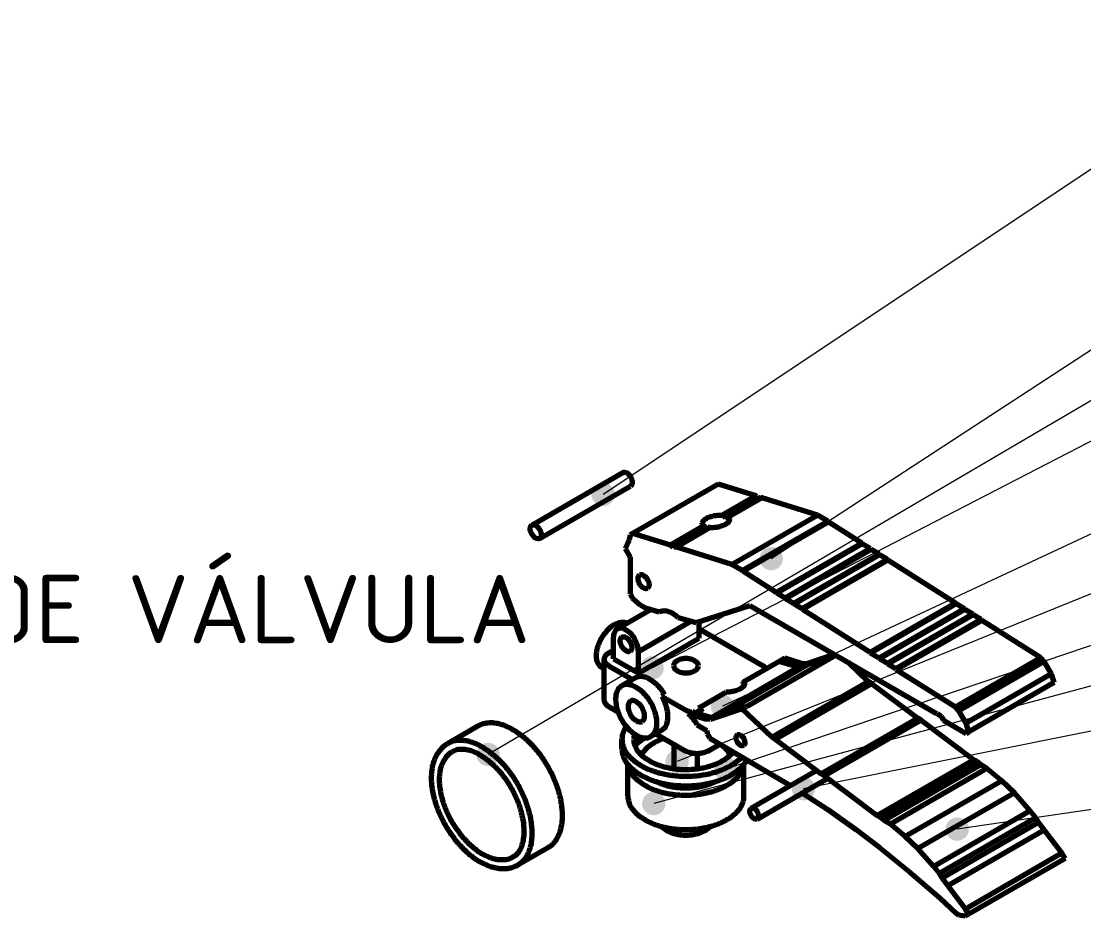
# Model space of a CAD drawing. Header units: millimetres. Extents: x 0 to 594, y 0 to 420.
# Drawn here: x 192.2 to 246.7, y 261.2 to 307 of the extents above; entities that cross this region are included whole.
import ezdxf
from ezdxf.enums import TextEntityAlignment as Align

# ---------------------------------------------------------------- set-up
doc = ezdxf.new("R2010")
doc.units = ezdxf.units.MM
for name, color, linetype, lineweight in [('01-VISIBLE', 7, 'CONTINUOUS', 70), ('06-TEXTO', 7, 'CONTINUOUS', 25), ('08-FINA', 5, 'CONTINUOUS', 18)]:
    doc.layers.add(name, color=color, linetype=linetype, lineweight=lineweight)
doc.styles.add('ISO3098', font='isocpeur.ttf')

msp = doc.modelspace()

# ---------------------------------------------------------------- hatches: boundary and pattern name
at = {"layer": '08-FINA'}
h = msp.add_hatch(color=7, dxfattribs=at)
h.dxf.hatch_style = 1
edge = h.paths.add_edge_path()
edge.add_arc((222.074, 282.766), 0.6, 0, 360)
h = msp.add_hatch(color=7, dxfattribs=at)
h.dxf.hatch_style = 1
edge = h.paths.add_edge_path()
edge.add_arc((230.702, 279.467), 0.6, 0, 360)
h = msp.add_hatch(color=7, dxfattribs=at)
h.dxf.hatch_style = 1
edge = h.paths.add_edge_path()
edge.add_arc((224.586, 273.866), 0.6, 0, 360)
h = msp.add_hatch(color=7, dxfattribs=at)
h.dxf.hatch_style = 1
edge = h.paths.add_edge_path()
edge.add_arc((228.197, 271.895), 0.6, 0, 360)
h = msp.add_hatch(color=7, dxfattribs=at)
h.dxf.hatch_style = 1
edge = h.paths.add_edge_path()
edge.add_arc((216.174, 269.427), 0.6, 0, 360)
h = msp.add_hatch(color=7, dxfattribs=at)
h.dxf.hatch_style = 1
edge = h.paths.add_edge_path()
edge.add_arc((225.874, 269.066), 0.6, 0, 360)
h = msp.add_hatch(color=7, dxfattribs=at)
h.dxf.hatch_style = 1
edge = h.paths.add_edge_path()
edge.add_arc((228.374, 268.666), 0.6, 0, 360)
h = msp.add_hatch(color=7, dxfattribs=at)
h.dxf.hatch_style = 1
edge = h.paths.add_edge_path()
edge.add_arc((232.36, 267.67), 0.6, 0, 360)
h = msp.add_hatch(color=7, dxfattribs=at)
h.dxf.hatch_style = 1
edge = h.paths.add_edge_path()
edge.add_arc((224.674, 266.906), 0.6, 0, 360)
h = msp.add_hatch(color=7, dxfattribs=at)
h.dxf.hatch_style = 1
edge = h.paths.add_edge_path()
edge.add_arc((240.241, 265.594), 0.6, 0, 360)

# ---------------------------------------------------------------- linework, layer by layer
at = {"layer": '01-VISIBLE'}
for p, q in [((218.42, 281.189), (223.087, 283.884)), ((218.82, 280.497), (223.487, 283.191)), ((227.97, 283.284), (223.586, 280.753)), ((229.909, 282.69), (227.97, 283.284)), ((229.909, 282.69), (228.191, 281.698)), ((229.981, 282.649), (228.279, 281.666)), ((230.15, 282.607), (228.443, 281.622)), ((230.222, 282.593), (228.495, 281.596)), ((229.981, 282.649), (229.909, 282.69)), ((230.054, 282.551), (229.981, 282.649)), ((230.222, 282.593), (230.15, 282.607)), ((233.072, 281.694), (230.222, 282.593)), ((228.687, 279.163), (233.072, 281.694)), ((229.214, 278.859), (233.598, 281.39)), ((229.238, 278.818), (233.622, 281.349)), ((233.598, 281.39), (233.072, 281.694)), ((233.622, 281.349), (233.598, 281.39)), ((235.346, 280.27), (233.622, 281.349)), ((227.244, 281.151), (225.525, 280.159)), ((227.3, 281.1), (225.597, 280.117)), ((227.472, 281.061), (225.766, 280.076)), ((227.564, 281.059), (225.838, 280.062)), ((223.407, 280.428), (223.214, 279.986)), ((223.455, 280.677), (223.407, 280.428)), ((223.586, 280.753), (223.455, 280.677)), ((225.525, 280.159), (223.586, 280.753)), ((235.346, 280.27), (230.962, 277.739)), ((235.37, 280.23), (230.986, 277.699)), ((235.37, 280.23), (235.346, 280.27)), ((235.801, 279.981), (235.37, 280.23)), ((223.214, 279.986), (223.455, 279.543)), ((225.597, 280.117), (225.525, 280.159)), ((225.67, 280.02), (225.597, 280.117)), ((225.766, 280.076), (225.67, 280.02)), ((225.838, 280.062), (225.766, 280.076)), ((228.687, 279.163), (225.838, 280.062)), ((235.801, 279.981), (231.417, 277.45)), ((235.825, 279.939), (231.441, 277.408)), ((236.232, 279.704), (231.848, 277.173)), ((235.825, 279.939), (235.801, 279.981)), ((236.232, 279.704), (235.825, 279.939)), ((236.256, 279.663), (236.232, 279.704)), ((223.455, 279.543), (223.455, 277.664)), ((229.214, 278.859), (228.687, 279.163)), ((236.256, 279.663), (231.872, 277.131)), ((236.664, 279.427), (232.28, 276.896)), ((236.688, 279.386), (232.304, 276.855)), ((236.664, 279.427), (236.256, 279.663)), ((236.688, 279.386), (236.664, 279.427)), ((240.16, 277.187), (236.688, 279.386)), ((229.238, 278.818), (229.214, 278.859)), ((230.962, 277.739), (229.238, 278.818)), ((223.455, 277.664), (223.586, 277.434)), ((230.986, 277.699), (230.962, 277.739)), ((231.417, 277.45), (230.986, 277.699)), ((223.586, 277.434), (223.994, 277.09)), ((223.994, 277.09), (224.257, 276.938)), ((226.843, 276.191), (229.597, 277.062)), ((229.597, 277.062), (239.175, 271.532)), ((231.441, 277.408), (231.417, 277.45)), ((231.848, 277.173), (231.441, 277.408)), ((231.872, 277.131), (231.848, 277.173)), ((232.28, 276.896), (231.872, 277.131)), ((240.16, 277.187), (235.775, 274.656)), ((240.184, 277.145), (235.8, 274.614)), ((240.184, 277.145), (240.16, 277.187)), ((240.615, 276.896), (240.184, 277.145)), ((222.798, 275.86), (224.53, 276.859)), ((224.257, 276.938), (224.957, 276.736)), ((225.928, 276.455), (226.843, 276.191)), ((232.304, 276.855), (232.28, 276.896)), ((235.775, 274.656), (232.304, 276.855)), ((240.615, 276.896), (236.231, 274.365)), ((240.639, 276.855), (236.255, 274.324)), ((241.045, 276.62), (236.661, 274.089)), ((241.069, 276.579), (236.685, 274.048)), ((240.639, 276.855), (240.615, 276.896)), ((241.045, 276.62), (240.639, 276.855)), ((241.069, 276.579), (241.045, 276.62)), ((241.476, 276.344), (241.069, 276.579)), ((223.885, 274.713), (226.578, 276.268)), ((226.996, 275.384), (226.996, 276.239)), ((226.996, 275.874), (230.281, 273.977)), ((241.476, 276.344), (237.092, 273.812)), ((241.5, 276.302), (237.116, 273.771)), ((241.5, 276.302), (241.476, 276.344)), ((244.542, 274.381), (241.5, 276.302)), ((222.612, 274.323), (222.612, 275.448)), ((223.885, 273.588), (226.996, 275.384)), ((222.362, 274.63), (222.612, 274.775)), ((222.127, 272.214), (222.127, 274.304)), ((222.612, 274.323), (223.885, 273.588)), ((223.885, 273.588), (223.885, 274.713)), ((233.96, 274.482), (229.434, 271.87)), ((231.09, 274.189), (231.181, 274.244)), ((231.394, 274.366), (231.181, 274.244)), ((231.181, 274.244), (232.044, 273.966)), ((232.256, 274.088), (231.394, 274.366)), ((233.938, 274.556), (232.519, 274.075)), ((232.594, 274.05), (233.936, 274.505)), ((233.96, 274.482), (232.594, 274.05)), ((233.936, 274.505), (233.981, 274.531)), ((233.936, 274.505), (233.96, 274.482)), ((235.8, 274.614), (235.775, 274.656)), ((236.231, 274.365), (235.8, 274.614)), ((236.255, 274.324), (236.231, 274.365)), ((236.661, 274.089), (236.255, 274.324)), ((244.542, 274.381), (240.158, 271.85)), ((244.709, 274.201), (244.542, 274.381)), ((222.127, 273.816), (222.004, 273.888)), ((222.362, 273.977), (223.591, 273.267)), ((232.519, 274.075), (227.57, 271.218)), ((227.664, 271.346), (232.089, 273.901)), ((227.675, 271.345), (232.097, 273.899)), ((227.683, 271.345), (232.105, 273.898)), ((227.689, 271.345), (232.113, 273.899)), ((227.694, 271.345), (232.12, 273.9)), ((232.29, 273.954), (227.764, 271.341)), ((228.069, 271.437), (232.594, 274.05)), ((229.282, 273.146), (231.09, 274.189)), ((232.089, 273.901), (231.09, 274.189)), ((232.256, 274.088), (232.044, 273.966)), ((232.044, 273.966), (232.29, 273.954)), ((232.097, 273.899), (232.089, 273.901)), ((232.105, 273.898), (232.097, 273.899)), ((232.113, 273.899), (232.105, 273.898)), ((232.12, 273.9), (232.113, 273.899)), ((232.29, 273.954), (232.12, 273.9)), ((232.519, 274.075), (232.256, 274.088)), ((235.68, 273.163), (234.659, 274.14)), ((236.685, 274.048), (236.661, 274.089)), ((237.092, 273.812), (236.685, 274.048)), ((237.116, 273.771), (237.092, 273.812)), ((240.158, 271.85), (237.116, 273.771)), ((244.709, 274.201), (240.325, 271.67)), ((245.081, 273.558), (244.709, 274.201)), ((223.733, 273.349), (223.026, 272.941)), ((223.733, 273.349), (223.591, 273.267)), ((230.73, 270.306), (235.68, 273.163)), ((235.848, 273.066), (235.68, 273.163)), ((245.081, 273.558), (240.697, 271.027)), ((245.224, 273.115), (245.081, 273.558)), ((226.988, 271.822), (228.372, 272.621)), ((230.899, 270.208), (235.848, 273.066)), ((238.219, 271.283), (235.848, 273.066)), ((245.224, 273.115), (240.84, 270.584)), ((225.233, 272.482), (225.092, 272.401)), ((225.092, 272.401), (226.321, 271.691)), ((222.362, 271.887), (222.838, 271.612)), ((226.662, 271.629), (226.449, 271.507)), ((227.306, 271.231), (226.449, 271.507)), ((226.662, 271.629), (227.519, 271.353)), ((227.202, 271.76), (226.863, 271.564)), ((226.988, 271.822), (226.949, 271.798)), ((226.949, 271.798), (227.029, 271.66)), ((227.202, 271.76), (226.988, 271.822)), ((229.199, 271.77), (227.57, 271.218)), ((228.069, 271.437), (229.411, 271.892)), ((229.199, 271.77), (229.411, 271.892)), ((230.73, 270.306), (229.199, 271.77)), ((229.411, 271.892), (229.434, 271.87)), ((239.175, 271.532), (239.223, 271.532)), ((239.223, 271.532), (239.416, 271.365)), ((240.325, 271.67), (240.158, 271.85)), ((240.697, 271.027), (240.325, 271.67)), ((227.519, 271.353), (227.306, 271.231)), ((227.57, 271.218), (227.306, 271.231)), ((227.519, 271.353), (227.764, 271.341)), ((238.219, 271.283), (233.269, 268.425)), ((238.387, 271.186), (233.437, 268.328)), ((238.387, 271.186), (238.219, 271.283)), ((241.092, 269.154), (238.387, 271.186)), ((239.416, 271.365), (239.534, 271.186)), ((239.534, 271.186), (240.708, 270.508)), ((240.84, 270.584), (240.697, 271.027)), ((215.646, 270.875), (214.09, 269.977)), ((225.092, 270.67), (224.526, 270.343)), ((224.781, 270.49), (226.321, 269.601)), ((226.903, 270.938), (227.403, 270.649)), ((227.403, 270.649), (227.414, 270.491)), ((227.414, 270.491), (227.545, 270.263)), ((240.708, 270.508), (240.84, 270.584)), ((223.041, 269.712), (223.041, 270.202)), ((225.721, 268.694), (225.721, 269.947)), ((227.453, 269.601), (228.07, 269.957)), ((227.545, 270.263), (231.697, 267.839)), ((230.899, 270.208), (230.73, 270.306)), ((233.269, 268.425), (230.899, 270.208)), ((226.921, 268.694), (226.921, 269.466)), ((223.341, 267.295), (223.341, 268.921)), ((229.301, 267.295), (229.301, 268.921)), ((241.092, 269.154), (236.142, 266.296)), ((241.261, 269.056), (236.311, 266.199)), ((241.451, 268.891), (236.502, 266.033)), ((241.261, 269.056), (241.092, 269.154)), ((241.451, 268.891), (241.261, 269.056)), ((241.763, 268.711), (241.451, 268.891)), ((229.666, 266.667), (233.027, 268.607)), ((233.437, 268.328), (233.269, 268.425)), ((236.142, 266.296), (233.437, 268.328)), ((241.763, 268.711), (236.813, 265.853)), ((242.529, 268.074), (241.763, 268.711)), ((225.721, 267.754), (225.721, 267.851)), ((226.921, 267.754), (226.921, 267.851)), ((229.986, 266.112), (233.605, 268.202)), ((242.529, 268.074), (237.579, 265.216)), ((243.175, 267.453), (242.529, 268.074)), ((232.312, 267.455), (232.335, 267.414)), ((232.335, 267.414), (233.604, 266.599)), ((243.175, 267.453), (238.226, 264.595)), ((243.99, 266.54), (243.175, 267.453)), ((233.604, 266.599), (235.041, 265.576)), ((236.311, 266.199), (236.142, 266.296)), ((236.502, 266.033), (236.311, 266.199)), ((243.99, 266.54), (239.04, 263.682)), ((244.277, 266.18), (239.327, 263.322)), ((244.277, 266.18), (243.99, 266.54)), ((244.421, 265.932), (244.277, 266.18)), ((235.041, 265.576), (236.263, 264.649)), ((236.813, 265.853), (236.502, 266.033)), ((237.579, 265.216), (236.813, 265.853)), ((244.421, 265.932), (239.472, 263.074)), ((244.708, 265.544), (239.759, 262.686)), ((244.708, 265.544), (244.421, 265.932)), ((245.619, 264.355), (244.708, 265.544)), ((238.226, 264.595), (237.579, 265.216)), ((219.246, 264.64), (217.69, 263.742)), ((236.263, 264.649), (237.82, 263.391)), ((239.04, 263.682), (238.226, 264.595)), ((245.619, 264.355), (240.669, 261.497)), ((245.775, 264.086), (240.825, 261.228)), ((245.775, 264.086), (245.619, 264.355)), ((237.82, 263.391), (239.351, 262.064)), ((239.327, 263.322), (239.04, 263.682)), ((239.472, 263.074), (239.327, 263.322)), ((239.759, 262.686), (239.472, 263.074)), ((240.669, 261.497), (239.759, 262.686)), ((239.351, 262.064), (240.19, 261.276)), ((240.19, 261.276), (240.334, 261.193)), ((240.334, 261.193), (240.645, 261.152)), ((240.645, 261.152), (240.825, 261.228)), ((240.825, 261.228), (240.669, 261.497))]:
    msp.add_line(p, q, dxfattribs=at)
for points in [[(223.087, 283.884), (223.12, 283.897), (223.154, 283.902), (223.189, 283.9), (223.223, 283.892), (223.256, 283.88), (223.287, 283.864)], [(223.287, 283.864), (223.359, 283.812), (223.421, 283.748), (223.473, 283.677), (223.515, 283.599), (223.547, 283.516), (223.566, 283.43), (223.569, 283.341), (223.546, 283.256), (223.487, 283.191)], [(227.162, 281.286), (227.185, 281.366), (227.236, 281.433), (227.3, 281.488), (227.372, 281.534), (227.447, 281.572), (227.525, 281.605), (227.605, 281.633), (227.687, 281.656), (227.769, 281.674), (227.853, 281.688), (227.937, 281.697), (228.022, 281.703), (228.106, 281.703), (228.191, 281.698)], [(228.279, 281.666), (228.265, 281.672), (228.25, 281.678), (228.235, 281.683), (228.221, 281.688), (228.206, 281.693), (228.191, 281.698)], [(228.279, 281.666), (228.293, 281.651), (228.306, 281.635), (228.319, 281.62), (228.332, 281.604), (228.344, 281.588), (228.357, 281.572)], [(228.357, 281.572), (228.371, 281.58), (228.385, 281.588), (228.4, 281.597), (228.414, 281.605), (228.429, 281.613), (228.443, 281.622)], [(228.562, 281.472), (228.551, 281.418), (228.525, 281.368), (228.49, 281.325), (228.449, 281.287), (228.404, 281.254), (228.357, 281.224)], [(228.443, 281.622), (228.452, 281.618), (228.461, 281.614), (228.47, 281.61), (228.479, 281.606), (228.487, 281.601), (228.495, 281.596)], [(228.495, 281.596), (228.513, 281.58), (228.529, 281.562), (228.543, 281.542), (228.553, 281.52), (228.559, 281.496), (228.562, 281.472)], [(218.82, 280.497), (218.74, 280.478), (218.658, 280.497), (218.585, 280.539), (218.522, 280.594), (218.467, 280.657), (218.42, 280.727), (218.383, 280.803), (218.355, 280.882), (218.34, 280.965), (218.34, 281.048), (218.364, 281.129), (218.42, 281.189)], [(218.42, 281.189), (218.453, 281.203), (218.487, 281.208), (218.522, 281.206), (218.556, 281.198), (218.589, 281.186), (218.62, 281.17)], [(218.62, 281.17), (218.692, 281.117), (218.754, 281.054), (218.806, 280.982), (218.848, 280.904), (218.88, 280.822), (218.899, 280.735), (218.902, 280.647), (218.879, 280.561), (218.82, 280.497)], [(227.244, 281.151), (227.222, 281.168), (227.203, 281.187), (227.186, 281.208), (227.173, 281.232), (227.164, 281.258), (227.162, 281.286)], [(227.244, 281.151), (227.253, 281.142), (227.261, 281.133), (227.271, 281.125), (227.28, 281.116), (227.29, 281.108), (227.3, 281.1)], [(227.367, 281), (227.355, 281.016), (227.343, 281.033), (227.332, 281.049), (227.321, 281.066), (227.31, 281.083), (227.3, 281.1)], [(227.564, 281.059), (227.549, 281.059), (227.534, 281.059), (227.518, 281.059), (227.503, 281.059), (227.488, 281.06), (227.472, 281.061)], [(228.357, 281.224), (228.284, 281.187), (228.208, 281.155), (228.131, 281.128), (228.052, 281.105), (227.972, 281.087), (227.891, 281.073), (227.81, 281.062), (227.728, 281.056), (227.646, 281.055), (227.564, 281.059)], [(224.352, 277.937), (224.271, 277.919), (224.19, 277.938), (224.117, 277.98), (224.053, 278.034), (223.998, 278.098), (223.952, 278.168), (223.915, 278.243), (223.887, 278.323), (223.871, 278.405), (223.872, 278.489), (223.896, 278.569), (223.952, 278.63)], [(223.952, 278.63), (223.984, 278.643), (224.019, 278.649), (224.054, 278.647), (224.088, 278.639), (224.121, 278.626), (224.152, 278.61)], [(224.152, 278.61), (224.224, 278.558), (224.285, 278.495), (224.338, 278.423), (224.38, 278.345), (224.412, 278.262), (224.431, 278.176), (224.433, 278.087), (224.411, 278.002), (224.352, 277.937)], [(225.928, 276.455), (225.865, 276.508), (225.8, 276.557), (225.732, 276.603), (225.662, 276.646), (225.589, 276.684), (225.515, 276.718), (225.438, 276.746), (225.359, 276.767), (225.278, 276.781), (225.196, 276.786), (225.114, 276.781), (225.034, 276.764), (224.957, 276.736)], [(222.004, 273.888), (221.938, 273.934), (221.881, 273.992), (221.835, 274.057), (221.798, 274.129), (221.771, 274.205), (221.751, 274.283), (221.739, 274.363), (221.733, 274.443), (221.733, 274.523), (221.738, 274.604), (221.747, 274.684), (221.76, 274.763), (221.777, 274.842), (221.798, 274.92), (221.822, 274.997), (221.848, 275.073), (221.878, 275.148), (221.911, 275.222), (221.946, 275.294), (221.984, 275.365), (222.024, 275.435), (222.067, 275.503), (222.112, 275.57), (222.159, 275.635), (222.209, 275.698), (222.262, 275.76), (222.316, 275.819), (222.374, 275.876), (222.433, 275.93), (222.495, 275.981), (222.56, 276.029), (222.627, 276.073), (222.697, 276.113), (222.77, 276.148), (222.845, 276.178), (222.922, 276.2), (223.002, 276.214), (223.082, 276.218), (223.162, 276.211), (223.24, 276.191), (223.313, 276.157)], [(222.798, 275.86), (222.736, 275.812), (222.687, 275.75), (222.651, 275.68), (222.628, 275.604), (222.616, 275.527), (222.612, 275.448)], [(223.885, 274.713), (223.881, 274.794), (223.871, 274.875), (223.854, 274.955), (223.833, 275.034), (223.806, 275.111), (223.776, 275.187), (223.741, 275.261), (223.702, 275.333), (223.66, 275.403), (223.614, 275.47), (223.565, 275.535), (223.512, 275.597), (223.455, 275.656), (223.395, 275.711), (223.33, 275.762), (223.263, 275.807), (223.191, 275.845), (223.115, 275.876), (223.036, 275.896), (222.954, 275.902), (222.874, 275.891), (222.798, 275.86)], [(223.458, 274.717), (223.38, 274.697), (223.301, 274.713), (223.228, 274.75), (223.164, 274.8), (223.108, 274.859), (223.06, 274.924), (223.019, 274.995), (222.987, 275.07), (222.964, 275.148), (222.952, 275.228), (222.956, 275.31), (222.982, 275.386), (223.038, 275.444)], [(223.038, 275.444), (223.072, 275.458), (223.109, 275.464), (223.145, 275.461), (223.181, 275.453), (223.216, 275.44), (223.248, 275.423)], [(223.248, 275.423), (223.317, 275.375), (223.376, 275.316), (223.428, 275.25), (223.471, 275.178), (223.506, 275.102), (223.531, 275.022), (223.544, 274.939), (223.541, 274.856), (223.516, 274.776), (223.458, 274.717)], [(222.362, 274.63), (222.303, 274.592), (222.248, 274.548), (222.201, 274.497), (222.162, 274.438), (222.136, 274.373), (222.127, 274.304)], [(222.127, 274.304), (222.136, 274.234), (222.162, 274.169), (222.201, 274.111), (222.248, 274.06), (222.303, 274.015), (222.362, 273.977)], [(226.961, 273.977), (226.947, 274.056), (226.907, 274.126), (226.851, 274.184), (226.786, 274.231), (226.715, 274.269), (226.639, 274.298), (226.562, 274.32), (226.482, 274.335), (226.402, 274.344), (226.321, 274.347), (226.241, 274.344), (226.161, 274.335), (226.081, 274.32), (226.004, 274.298), (225.928, 274.269), (225.857, 274.231), (225.791, 274.184), (225.736, 274.126), (225.696, 274.056), (225.681, 273.977)], [(225.681, 273.977), (225.698, 273.894), (225.741, 273.821), (225.802, 273.762), (225.872, 273.714), (225.949, 273.677), (226.029, 273.648), (226.112, 273.628), (226.196, 273.615), (226.281, 273.608), (226.366, 273.609), (226.451, 273.615), (226.535, 273.629), (226.618, 273.65), (226.698, 273.678), (226.774, 273.716)], [(226.774, 273.716), (226.821, 273.746), (226.865, 273.782), (226.903, 273.823), (226.934, 273.87), (226.954, 273.922), (226.961, 273.977)], [(230.457, 273.824), (230.433, 273.855), (230.406, 273.884), (230.377, 273.91), (230.347, 273.934), (230.315, 273.957), (230.281, 273.977)], [(225.233, 272.482), (225.191, 272.553), (225.147, 272.622), (225.1, 272.69), (225.051, 272.756), (225, 272.821), (224.947, 272.884), (224.892, 272.945), (224.834, 273.003), (224.774, 273.06), (224.712, 273.114), (224.648, 273.165), (224.581, 273.213), (224.512, 273.258), (224.44, 273.299), (224.367, 273.335), (224.29, 273.366), (224.212, 273.391), (224.132, 273.409), (224.05, 273.418), (223.968, 273.418), (223.886, 273.407), (223.807, 273.384), (223.733, 273.349)], [(223.733, 273.349), (223.733, 273.349), (223.733, 273.349), (223.733, 273.349), (223.733, 273.349), (223.733, 273.349), (223.733, 273.349)], [(229.257, 273.131), (229.261, 273.133), (229.265, 273.136), (229.269, 273.138), (229.273, 273.141), (229.278, 273.143), (229.282, 273.146)], [(229.306, 272.956), (229.299, 272.985), (229.292, 273.015), (229.284, 273.044), (229.276, 273.073), (229.267, 273.102), (229.257, 273.131)], [(229.282, 273.146), (229.296, 273.131), (229.308, 273.115), (229.318, 273.098), (229.325, 273.08), (229.33, 273.06), (229.332, 273.04)], [(223.026, 272.941), (222.959, 272.895), (222.901, 272.839), (222.851, 272.776), (222.81, 272.706), (222.777, 272.632), (222.753, 272.555), (222.735, 272.476), (222.723, 272.396), (222.717, 272.315), (222.715, 272.234), (222.719, 272.154), (222.726, 272.073), (222.737, 271.993), (222.752, 271.913), (222.77, 271.834), (222.791, 271.756), (222.815, 271.679), (222.841, 271.602), (222.87, 271.527), (222.902, 271.452), (222.936, 271.379), (222.972, 271.307), (223.011, 271.235), (223.052, 271.166), (223.094, 271.097), (223.139, 271.03), (223.187, 270.964), (223.236, 270.9), (223.287, 270.837), (223.341, 270.776), (223.396, 270.718), (223.454, 270.661), (223.514, 270.607), (223.576, 270.555), (223.64, 270.506), (223.707, 270.46), (223.776, 270.417)], [(224.526, 270.343), (224.592, 270.389), (224.65, 270.444), (224.7, 270.507), (224.741, 270.577), (224.774, 270.65), (224.799, 270.727), (224.817, 270.805), (224.829, 270.885), (224.835, 270.965), (224.836, 271.045), (224.833, 271.126), (224.826, 271.206), (224.815, 271.286), (224.801, 271.365), (224.783, 271.443), (224.763, 271.521), (224.739, 271.598), (224.713, 271.674), (224.684, 271.75), (224.653, 271.824), (224.62, 271.897), (224.584, 271.969), (224.546, 272.04), (224.505, 272.11), (224.463, 272.178), (224.419, 272.245), (224.372, 272.311), (224.323, 272.375), (224.273, 272.437), (224.22, 272.498), (224.165, 272.557), (224.108, 272.614), (224.048, 272.668), (223.987, 272.72), (223.923, 272.77), (223.858, 272.816), (223.789, 272.859), (223.719, 272.898), (223.646, 272.932), (223.571, 272.962), (223.494, 272.985), (223.416, 273.002), (223.336, 273.01), (223.255, 273.01), (223.176, 272.998), (223.099, 272.976), (223.026, 272.941)], [(229.127, 272.796), (229.049, 272.757), (228.969, 272.723), (228.887, 272.694), (228.803, 272.671), (228.718, 272.651), (228.632, 272.637), (228.546, 272.626), (228.459, 272.621), (228.372, 272.621)], [(229.332, 273.04), (229.321, 272.986), (229.295, 272.938), (229.259, 272.896), (229.218, 272.859), (229.173, 272.826), (229.127, 272.796)], [(222.127, 272.214), (222.136, 272.144), (222.162, 272.079), (222.201, 272.021), (222.248, 271.969), (222.303, 271.925), (222.362, 271.887)], [(223.476, 272.162), (223.413, 272.105), (223.373, 272.029), (223.355, 271.946), (223.352, 271.86), (223.362, 271.776), (223.381, 271.692), (223.408, 271.611), (223.442, 271.533), (223.483, 271.457), (223.529, 271.386), (223.582, 271.318), (223.64, 271.256), (223.705, 271.2), (223.776, 271.152)], [(224.076, 271.122), (224.138, 271.178), (224.177, 271.252), (224.196, 271.334), (224.2, 271.418), (224.191, 271.501), (224.173, 271.583), (224.148, 271.663), (224.115, 271.741), (224.076, 271.815), (224.031, 271.886), (223.98, 271.953), (223.924, 272.016), (223.862, 272.072), (223.794, 272.121), (223.719, 272.16), (223.639, 272.185), (223.555, 272.188), (223.476, 272.162)], [(225.092, 270.67), (225.159, 270.716), (225.218, 270.773), (225.269, 270.838), (225.31, 270.909), (225.342, 270.985), (225.367, 271.063), (225.384, 271.143), (225.396, 271.225), (225.401, 271.307), (225.402, 271.389), (225.398, 271.471), (225.389, 271.553), (225.377, 271.634), (225.362, 271.715), (225.343, 271.795), (225.321, 271.874), (225.296, 271.952), (225.268, 272.03), (225.238, 272.106), (225.205, 272.182), (225.17, 272.256), (225.132, 272.329), (225.092, 272.401)], [(226.591, 271.588), (226.544, 271.6), (226.498, 271.614), (226.453, 271.63), (226.408, 271.648), (226.364, 271.668), (226.321, 271.691)], [(226.903, 270.938), (226.861, 271.007), (226.817, 271.076), (226.771, 271.142), (226.723, 271.207), (226.672, 271.271), (226.62, 271.333), (226.565, 271.393), (226.508, 271.451), (226.449, 271.507)], [(219.246, 264.64), (219.314, 264.682), (219.379, 264.729), (219.441, 264.78), (219.5, 264.835), (219.555, 264.894), (219.606, 264.955), (219.654, 265.02), (219.698, 265.087), (219.739, 265.157), (219.776, 265.228), (219.809, 265.301), (219.84, 265.375), (219.867, 265.451), (219.891, 265.528), (219.912, 265.605), (219.93, 265.683), (219.946, 265.762), (219.959, 265.841), (219.97, 265.921), (219.979, 266.001), (219.985, 266.081), (219.989, 266.161), (219.991, 266.242), (219.991, 266.322), (219.99, 266.402), (219.986, 266.483), (219.981, 266.563), (219.974, 266.643), (219.965, 266.723), (219.955, 266.803), (219.944, 266.882), (219.931, 266.961), (219.916, 267.04), (219.9, 267.119), (219.883, 267.198), (219.865, 267.276), (219.845, 267.354), (219.824, 267.431), (219.802, 267.509), (219.779, 267.586), (219.755, 267.662), (219.729, 267.738), (219.703, 267.814), (219.675, 267.89), (219.646, 267.965), (219.617, 268.039), (219.586, 268.114), (219.554, 268.187), (219.521, 268.261), (219.488, 268.334), (219.453, 268.406), (219.417, 268.478), (219.381, 268.55), (219.343, 268.621), (219.305, 268.692), (219.266, 268.762), (219.226, 268.831), (219.185, 268.9), (219.143, 268.969), (219.1, 269.037), (219.056, 269.104), (219.011, 269.171), (218.966, 269.237), (218.92, 269.303), (218.872, 269.368), (218.824, 269.433), (218.775, 269.496), (218.726, 269.559), (218.675, 269.622), (218.624, 269.683), (218.571, 269.744), (218.518, 269.805), (218.464, 269.864), (218.409, 269.922), (218.353, 269.98), (218.296, 270.037), (218.238, 270.093), (218.18, 270.148), (218.12, 270.202), (218.06, 270.255), (217.999, 270.307), (217.937, 270.358), (217.874, 270.408), (217.81, 270.457), (217.745, 270.504), (217.679, 270.55), (217.612, 270.595), (217.544, 270.638), (217.476, 270.679), (217.406, 270.72), (217.335, 270.758), (217.264, 270.794), (217.191, 270.829), (217.118, 270.862), (217.043, 270.892), (216.968, 270.92), (216.892, 270.946), (216.815, 270.969), (216.737, 270.99), (216.659, 271.007), (216.58, 271.021), (216.5, 271.032), (216.42, 271.04), (216.34, 271.043), (216.26, 271.043), (216.179, 271.038), (216.1, 271.029), (216.02, 271.016), (215.942, 270.997), (215.865, 270.974), (215.79, 270.946), (215.717, 270.913), (215.646, 270.875)], [(223.776, 271.152), (223.823, 271.128), (223.872, 271.109), (223.923, 271.098), (223.976, 271.094), (224.027, 271.102), (224.076, 271.122)], [(223.256, 270.875), (223.209, 270.799), (223.166, 270.72), (223.13, 270.638), (223.099, 270.554), (223.074, 270.468), (223.056, 270.381), (223.045, 270.292), (223.041, 270.202)], [(223.684, 270.475), (223.671, 270.431), (223.66, 270.386), (223.652, 270.34), (223.646, 270.294), (223.643, 270.248), (223.641, 270.202)], [(223.776, 270.417), (223.853, 270.376), (223.933, 270.34), (224.016, 270.311), (224.101, 270.289), (224.187, 270.276), (224.275, 270.273), (224.362, 270.283), (224.447, 270.306), (224.526, 270.343)], [(229.287, 269.878), (229.208, 269.865), (229.133, 269.891), (229.067, 269.938), (229.012, 269.996), (228.967, 270.063), (228.931, 270.136), (228.908, 270.213), (228.9, 270.293), (228.916, 270.372), (228.967, 270.433)], [(228.967, 270.433), (228.992, 270.443), (229.02, 270.447), (229.048, 270.446), (229.075, 270.439), (229.102, 270.429), (229.127, 270.417)], [(229.127, 270.417), (229.199, 270.361), (229.258, 270.292), (229.305, 270.214), (229.337, 270.129), (229.353, 270.039), (229.341, 269.949), (229.287, 269.878)], [(217.69, 263.742), (217.62, 263.703), (217.547, 263.67), (217.472, 263.64), (217.396, 263.615), (217.319, 263.594), (217.24, 263.577), (217.161, 263.565), (217.081, 263.557), (217.001, 263.553), (216.921, 263.552), (216.84, 263.556), (216.76, 263.562), (216.681, 263.573), (216.602, 263.586), (216.523, 263.603), (216.445, 263.622), (216.368, 263.644), (216.292, 263.668), (216.216, 263.695), (216.141, 263.725), (216.068, 263.756), (215.995, 263.79), (215.923, 263.825), (215.852, 263.862), (215.781, 263.901), (215.712, 263.942), (215.644, 263.984), (215.577, 264.028), (215.51, 264.073), (215.445, 264.12), (215.381, 264.168), (215.317, 264.217), (215.254, 264.267), (215.193, 264.318), (215.132, 264.371), (215.072, 264.424), (215.013, 264.479), (214.955, 264.534), (214.898, 264.59), (214.842, 264.648), (214.787, 264.706), (214.732, 264.765), (214.679, 264.825), (214.626, 264.885), (214.574, 264.947), (214.523, 265.009), (214.473, 265.071), (214.424, 265.135), (214.376, 265.199), (214.329, 265.264), (214.282, 265.329), (214.237, 265.395), (214.192, 265.462), (214.148, 265.529), (214.106, 265.597), (214.064, 265.666), (214.023, 265.735), (213.982, 265.804), (213.943, 265.874), (213.905, 265.945), (213.868, 266.016), (213.831, 266.087), (213.796, 266.159), (213.761, 266.232), (213.728, 266.305), (213.695, 266.378), (213.664, 266.452), (213.634, 266.526), (213.604, 266.601), (213.576, 266.676), (213.549, 266.751), (213.522, 266.827), (213.497, 266.904), (213.474, 266.98), (213.451, 267.057), (213.429, 267.134), (213.409, 267.212), (213.39, 267.29), (213.372, 267.368), (213.356, 267.447), (213.341, 267.526), (213.327, 267.605), (213.315, 267.684), (213.304, 267.764), (213.295, 267.843), (213.288, 267.923), (213.282, 268.003), (213.277, 268.083), (213.275, 268.164), (213.274, 268.244), (213.276, 268.324), (213.279, 268.404), (213.284, 268.484), (213.292, 268.564), (213.301, 268.644), (213.313, 268.723), (213.328, 268.802), (213.345, 268.881), (213.364, 268.959), (213.386, 269.036), (213.411, 269.112), (213.439, 269.187), (213.47, 269.261), (213.504, 269.334), (213.541, 269.405), (213.582, 269.474), (213.626, 269.542), (213.673, 269.607), (213.723, 269.669), (213.777, 269.729), (213.833, 269.785), (213.893, 269.839), (213.956, 269.889), (214.022, 269.935), (214.09, 269.977)], [(215.89, 269.799), (215.818, 269.839), (215.746, 269.877), (215.672, 269.914), (215.597, 269.948), (215.521, 269.981), (215.444, 270.011), (215.367, 270.038), (215.288, 270.063), (215.209, 270.085), (215.129, 270.104), (215.048, 270.119), (214.966, 270.132), (214.885, 270.14), (214.802, 270.145), (214.72, 270.145), (214.638, 270.141), (214.556, 270.133), (214.475, 270.119), (214.394, 270.101), (214.315, 270.078), (214.238, 270.049), (214.163, 270.016), (214.09, 269.977)], [(223.041, 270.202), (223.044, 270.121), (223.053, 270.041), (223.068, 269.962), (223.088, 269.883), (223.114, 269.807), (223.144, 269.732), (223.179, 269.659), (223.219, 269.588), (223.262, 269.52), (223.308, 269.454), (223.358, 269.39), (223.411, 269.329), (223.466, 269.27), (223.524, 269.214), (223.584, 269.159), (223.646, 269.107), (223.709, 269.057), (223.774, 269.009), (223.841, 268.963), (223.909, 268.919), (223.978, 268.877), (224.048, 268.837), (224.119, 268.799), (224.191, 268.762), (224.264, 268.727), (224.338, 268.694), (224.412, 268.663), (224.487, 268.632), (224.563, 268.604), (224.639, 268.577), (224.715, 268.551), (224.792, 268.527), (224.87, 268.504), (224.948, 268.483), (225.026, 268.462), (225.105, 268.444), (225.184, 268.426), (225.263, 268.41), (225.342, 268.395), (225.422, 268.381), (225.502, 268.369), (225.582, 268.357), (225.662, 268.347), (225.742, 268.338), (225.823, 268.331), (225.903, 268.324), (225.984, 268.319), (226.065, 268.314), (226.146, 268.311), (226.226, 268.309), (226.307, 268.309), (226.388, 268.309), (226.469, 268.31), (226.55, 268.313), (226.63, 268.317), (226.711, 268.322), (226.792, 268.328), (226.872, 268.335), (226.953, 268.344), (227.033, 268.354), (227.113, 268.364), (227.193, 268.377), (227.273, 268.39), (227.352, 268.404), (227.431, 268.42), (227.51, 268.437), (227.589, 268.456), (227.668, 268.475), (227.746, 268.496), (227.823, 268.519), (227.901, 268.542), (227.977, 268.568), (228.054, 268.594), (228.129, 268.622), (228.205, 268.652), (228.279, 268.683), (228.353, 268.716), (228.426, 268.75), (228.499, 268.786), (228.57, 268.824), (228.641, 268.863)], [(223.641, 270.202), (223.645, 270.121), (223.656, 270.041), (223.674, 269.962), (223.698, 269.885), (223.729, 269.81), (223.765, 269.737), (223.807, 269.667), (223.852, 269.601), (223.902, 269.537), (223.955, 269.476), (224.012, 269.417), (224.071, 269.362), (224.133, 269.309), (224.196, 269.259), (224.262, 269.212), (224.33, 269.167), (224.399, 269.124), (224.469, 269.084), (224.54, 269.046), (224.613, 269.01), (224.687, 268.976), (224.761, 268.944), (224.837, 268.914), (224.913, 268.886), (224.989, 268.86), (225.066, 268.835), (225.144, 268.812), (225.222, 268.791), (225.301, 268.771), (225.38, 268.754), (225.46, 268.737), (225.539, 268.722), (225.619, 268.709), (225.699, 268.697), (225.78, 268.687), (225.86, 268.678), (225.941, 268.671), (226.022, 268.665), (226.103, 268.66), (226.184, 268.657), (226.265, 268.655), (226.346, 268.655), (226.427, 268.656), (226.508, 268.659), (226.589, 268.663), (226.67, 268.668), (226.751, 268.675), (226.831, 268.683), (226.912, 268.693), (226.992, 268.704), (227.072, 268.717), (227.152, 268.731), (227.231, 268.747), (227.31, 268.764), (227.389, 268.783), (227.468, 268.804), (227.546, 268.826), (227.623, 268.85), (227.7, 268.875), (227.776, 268.903), (227.852, 268.932), (227.927, 268.963), (228.001, 268.996), (228.074, 269.031), (228.146, 269.069), (228.217, 269.108)], [(223.887, 270.36), (223.841, 270.299), (223.799, 270.235), (223.761, 270.169), (223.727, 270.101), (223.699, 270.03), (223.675, 269.957)], [(224.212, 270.274), (224.143, 270.232), (224.074, 270.188), (224.008, 270.142), (223.942, 270.094), (223.879, 270.044), (223.817, 269.991), (223.758, 269.936), (223.701, 269.878)], [(225.206, 270.245), (225.128, 270.219), (225.05, 270.191), (224.973, 270.161), (224.897, 270.129), (224.823, 270.094), (224.749, 270.057), (224.676, 270.017), (224.605, 269.975), (224.536, 269.93), (224.469, 269.882), (224.404, 269.831), (224.342, 269.776), (224.283, 269.719), (224.227, 269.658), (224.176, 269.594), (224.128, 269.526), (224.087, 269.454), (224.051, 269.38)], [(228.592, 269.38), (228.554, 269.459), (228.509, 269.534), (228.458, 269.606), (228.402, 269.674), (228.342, 269.737), (228.278, 269.797), (228.21, 269.854), (228.14, 269.906), (228.068, 269.956)], [(217.45, 264.157), (217.379, 264.12), (217.306, 264.088), (217.23, 264.062), (217.152, 264.041), (217.073, 264.026), (216.994, 264.016), (216.913, 264.012), (216.833, 264.012), (216.753, 264.017), (216.673, 264.026), (216.594, 264.039), (216.515, 264.055), (216.438, 264.075), (216.361, 264.099), (216.285, 264.125), (216.21, 264.154), (216.136, 264.186), (216.063, 264.22), (215.992, 264.256), (215.921, 264.294), (215.852, 264.334), (215.783, 264.376), (215.716, 264.42), (215.65, 264.466), (215.585, 264.513), (215.521, 264.561), (215.458, 264.611), (215.396, 264.662), (215.335, 264.714), (215.275, 264.768), (215.216, 264.823), (215.158, 264.878), (215.102, 264.935), (215.046, 264.993), (214.991, 265.052), (214.938, 265.112), (214.885, 265.172), (214.833, 265.234), (214.782, 265.296), (214.733, 265.359), (214.684, 265.423), (214.636, 265.487), (214.589, 265.553), (214.544, 265.619), (214.499, 265.685), (214.455, 265.753), (214.413, 265.821), (214.371, 265.889), (214.33, 265.959), (214.291, 266.028), (214.252, 266.099), (214.214, 266.17), (214.178, 266.241), (214.143, 266.313), (214.108, 266.386), (214.075, 266.459), (214.043, 266.533), (214.012, 266.607), (213.982, 266.682), (213.954, 266.757), (213.926, 266.832), (213.9, 266.908), (213.876, 266.984), (213.852, 267.061), (213.83, 267.138), (213.809, 267.216), (213.79, 267.294), (213.772, 267.372), (213.755, 267.451), (213.74, 267.53), (213.727, 267.609), (213.715, 267.688), (213.705, 267.768), (213.697, 267.848), (213.691, 267.928), (213.687, 268.008), (213.684, 268.088), (213.684, 268.169), (213.686, 268.249), (213.691, 268.329), (213.698, 268.409), (213.707, 268.489), (213.72, 268.568), (213.735, 268.647), (213.753, 268.725), (213.774, 268.803), (213.799, 268.879), (213.828, 268.954), (213.86, 269.028), (213.896, 269.099), (213.936, 269.169), (213.98, 269.236), (214.028, 269.3), (214.081, 269.361), (214.137, 269.418), (214.198, 269.471), (214.262, 269.518), (214.33, 269.561)], [(215.77, 269.395), (215.697, 269.436), (215.622, 269.475), (215.546, 269.511), (215.469, 269.545), (215.39, 269.576), (215.311, 269.603), (215.23, 269.628), (215.148, 269.648), (215.066, 269.665), (214.982, 269.677), (214.898, 269.684), (214.814, 269.686), (214.73, 269.682), (214.646, 269.672), (214.564, 269.655), (214.483, 269.631), (214.405, 269.6), (214.33, 269.561)], [(217.45, 264.157), (217.518, 264.201), (217.582, 264.25), (217.641, 264.305), (217.695, 264.364), (217.745, 264.428), (217.789, 264.495), (217.829, 264.565), (217.865, 264.637), (217.896, 264.711), (217.924, 264.787), (217.947, 264.864), (217.967, 264.942), (217.984, 265.021), (217.998, 265.1), (218.009, 265.18), (218.017, 265.26), (218.022, 265.341), (218.025, 265.421), (218.026, 265.502), (218.025, 265.582), (218.021, 265.663), (218.015, 265.743), (218.008, 265.824), (217.999, 265.904), (217.988, 265.983), (217.975, 266.063), (217.961, 266.142), (217.945, 266.221), (217.927, 266.3), (217.909, 266.378), (217.888, 266.456), (217.867, 266.534), (217.844, 266.611), (217.82, 266.688), (217.794, 266.764), (217.767, 266.84), (217.739, 266.916), (217.71, 266.991), (217.68, 267.066), (217.649, 267.14), (217.616, 267.214), (217.583, 267.287), (217.548, 267.36), (217.512, 267.432), (217.475, 267.504), (217.438, 267.575), (217.399, 267.645), (217.359, 267.715), (217.318, 267.785), (217.276, 267.854), (217.233, 267.922), (217.189, 267.989), (217.144, 268.056), (217.099, 268.123), (217.052, 268.188), (217.004, 268.253), (216.955, 268.317), (216.906, 268.381), (216.855, 268.443), (216.803, 268.505), (216.751, 268.566), (216.697, 268.626), (216.642, 268.686), (216.587, 268.744), (216.53, 268.801), (216.473, 268.858), (216.414, 268.913), (216.354, 268.967), (216.294, 269.02), (216.232, 269.072), (216.169, 269.123), (216.105, 269.172), (216.041, 269.22), (215.975, 269.266), (215.908, 269.311), (215.839, 269.354), (215.77, 269.395)], [(217.69, 263.742), (217.759, 263.784), (217.824, 263.831), (217.887, 263.883), (217.945, 263.938), (218.001, 263.997), (218.052, 264.059), (218.1, 264.124), (218.144, 264.192), (218.185, 264.262), (218.222, 264.333), (218.255, 264.407), (218.286, 264.482), (218.313, 264.558), (218.337, 264.635), (218.358, 264.713), (218.376, 264.791), (218.392, 264.87), (218.405, 264.95), (218.415, 265.03), (218.424, 265.11), (218.43, 265.191), (218.434, 265.272), (218.436, 265.352), (218.436, 265.433), (218.434, 265.514), (218.43, 265.594), (218.424, 265.675), (218.417, 265.755), (218.408, 265.836), (218.398, 265.916), (218.386, 265.996), (218.373, 266.075), (218.358, 266.155), (218.342, 266.234), (218.325, 266.313), (218.306, 266.391), (218.286, 266.469), (218.265, 266.547), (218.242, 266.625), (218.219, 266.702), (218.194, 266.779), (218.168, 266.856), (218.141, 266.932), (218.113, 267.007), (218.084, 267.083), (218.054, 267.158), (218.023, 267.232), (217.991, 267.306), (217.958, 267.38), (217.924, 267.453), (217.889, 267.526), (217.853, 267.598), (217.816, 267.67), (217.778, 267.741), (217.739, 267.812), (217.699, 267.882), (217.659, 267.952), (217.617, 268.021), (217.575, 268.09), (217.532, 268.158), (217.487, 268.226), (217.442, 268.293), (217.396, 268.359), (217.35, 268.425), (217.302, 268.49), (217.253, 268.555), (217.204, 268.619), (217.154, 268.682), (217.102, 268.744), (217.05, 268.806), (216.997, 268.867), (216.944, 268.927), (216.889, 268.986), (216.833, 269.045), (216.777, 269.103), (216.72, 269.159), (216.661, 269.215), (216.602, 269.27), (216.542, 269.324), (216.481, 269.377), (216.419, 269.429), (216.356, 269.48), (216.293, 269.529), (216.228, 269.578), (216.162, 269.625), (216.096, 269.67), (216.028, 269.715), (215.96, 269.757), (215.89, 269.799)], [(223.041, 269.712), (223.044, 269.632), (223.053, 269.551), (223.068, 269.472), (223.088, 269.394), (223.114, 269.317), (223.144, 269.242), (223.179, 269.169), (223.219, 269.099), (223.262, 269.03), (223.308, 268.964), (223.358, 268.9), (223.411, 268.839), (223.466, 268.78), (223.524, 268.724), (223.584, 268.669), (223.646, 268.617), (223.709, 268.567), (223.774, 268.519), (223.841, 268.473), (223.909, 268.43), (223.978, 268.388), (224.048, 268.347), (224.119, 268.309), (224.191, 268.272), (224.264, 268.238), (224.338, 268.204), (224.412, 268.173), (224.487, 268.143), (224.563, 268.114), (224.639, 268.087), (224.715, 268.061), (224.792, 268.037), (224.87, 268.014), (224.948, 267.993), (225.026, 267.973), (225.105, 267.954), (225.184, 267.936), (225.263, 267.92), (225.342, 267.905), (225.422, 267.891), (225.502, 267.879), (225.582, 267.867), (225.662, 267.857), (225.742, 267.848), (225.823, 267.841), (225.903, 267.834), (225.984, 267.829), (226.065, 267.824), (226.146, 267.821), (226.226, 267.819), (226.307, 267.819), (226.388, 267.819), (226.469, 267.821), (226.55, 267.823), (226.63, 267.827), (226.711, 267.832), (226.792, 267.838), (226.872, 267.845), (226.953, 267.854), (227.033, 267.864), (227.113, 267.875), (227.193, 267.887), (227.273, 267.9), (227.352, 267.915), (227.431, 267.93), (227.51, 267.947), (227.589, 267.966), (227.668, 267.985), (227.746, 268.006), (227.823, 268.029), (227.901, 268.052), (227.977, 268.078), (228.054, 268.104), (228.129, 268.132), (228.205, 268.162), (228.279, 268.193), (228.353, 268.226), (228.426, 268.26), (228.499, 268.296), (228.57, 268.334), (228.641, 268.373)], [(227.453, 269.601), (227.378, 269.563), (227.3, 269.532), (227.22, 269.507), (227.138, 269.489), (227.055, 269.476), (226.971, 269.468), (226.887, 269.465), (226.803, 269.468), (226.72, 269.476), (226.637, 269.489), (226.555, 269.507), (226.474, 269.532), (226.396, 269.563), (226.321, 269.601)], [(228.217, 269.108), (228.292, 269.154), (228.366, 269.202), (228.438, 269.253), (228.507, 269.307), (228.575, 269.364), (228.639, 269.425), (228.7, 269.489), (228.757, 269.556)], [(223.353, 268.907), (223.368, 268.828), (223.39, 268.75), (223.417, 268.674), (223.449, 268.601), (223.486, 268.529), (223.527, 268.46), (223.573, 268.394), (223.622, 268.33), (223.674, 268.268), (223.729, 268.21), (223.787, 268.154), (223.847, 268.1), (223.909, 268.049), (223.973, 268), (224.038, 267.953), (224.105, 267.908), (224.174, 267.866), (224.243, 267.825), (224.314, 267.787), (224.386, 267.75), (224.458, 267.716), (224.532, 267.683), (224.606, 267.651), (224.681, 267.622), (224.756, 267.594), (224.833, 267.568), (224.909, 267.543), (224.986, 267.52), (225.064, 267.499), (225.142, 267.478), (225.22, 267.46), (225.299, 267.442), (225.378, 267.426), (225.457, 267.412), (225.536, 267.399), (225.616, 267.387), (225.696, 267.376), (225.776, 267.367), (225.856, 267.359), (225.936, 267.352), (226.016, 267.347), (226.097, 267.343), (226.177, 267.34), (226.258, 267.338), (226.338, 267.338), (226.419, 267.339), (226.499, 267.341), (226.58, 267.344), (226.66, 267.349), (226.74, 267.355), (226.82, 267.362), (226.9, 267.371), (226.98, 267.38), (227.06, 267.391), (227.14, 267.404), (227.219, 267.418), (227.298, 267.433), (227.377, 267.449), (227.455, 267.467), (227.533, 267.487), (227.611, 267.507), (227.689, 267.53), (227.765, 267.553), (227.842, 267.579), (227.918, 267.605), (227.993, 267.634), (228.068, 267.664), (228.142, 267.696), (228.215, 267.73), (228.287, 267.765), (228.358, 267.802), (228.429, 267.842)], [(228.429, 267.842), (228.5, 267.884), (228.57, 267.929), (228.639, 267.977), (228.706, 268.026), (228.771, 268.078), (228.834, 268.133), (228.894, 268.19), (228.952, 268.25), (229.007, 268.313), (229.059, 268.378), (229.106, 268.446), (229.15, 268.517), (229.189, 268.59), (229.223, 268.667), (229.252, 268.745), (229.274, 268.825), (229.29, 268.907)], [(228.641, 268.863), (228.717, 268.909), (228.792, 268.957), (228.865, 269.007), (228.937, 269.059), (229.007, 269.115), (229.074, 269.172), (229.139, 269.233), (229.202, 269.296)], [(228.641, 268.373), (228.711, 268.415), (228.779, 268.458), (228.847, 268.504), (228.913, 268.551), (228.977, 268.601), (229.04, 268.652), (229.1, 268.706), (229.159, 268.763), (229.216, 268.821), (229.269, 268.882), (229.32, 268.945), (229.368, 269.011), (229.413, 269.079), (229.453, 269.149)], [(224.795, 268.036), (224.868, 268.001), (224.942, 267.969), (225.017, 267.939), (225.092, 267.91), (225.169, 267.884), (225.246, 267.86), (225.323, 267.838), (225.402, 267.818), (225.48, 267.799), (225.559, 267.782), (225.639, 267.768), (225.718, 267.754), (225.798, 267.743), (225.878, 267.733), (225.959, 267.725), (226.039, 267.719), (226.12, 267.714), (226.2, 267.711), (226.281, 267.709), (226.362, 267.709), (226.443, 267.711), (226.523, 267.714), (226.604, 267.719), (226.684, 267.725), (226.765, 267.733), (226.845, 267.743), (226.925, 267.754), (227.004, 267.768), (227.084, 267.782), (227.163, 267.799), (227.241, 267.818), (227.32, 267.838), (227.397, 267.86), (227.474, 267.884), (227.551, 267.91), (227.626, 267.939), (227.701, 267.969), (227.775, 268.001), (227.848, 268.036)], [(223.341, 267.295), (223.345, 267.214), (223.354, 267.135), (223.37, 267.056), (223.392, 266.979), (223.42, 266.903), (223.452, 266.83), (223.49, 266.758), (223.532, 266.69), (223.577, 266.624), (223.627, 266.56), (223.679, 266.499), (223.734, 266.441), (223.792, 266.385), (223.852, 266.332), (223.914, 266.281), (223.978, 266.232), (224.044, 266.185), (224.111, 266.141), (224.179, 266.099), (224.249, 266.059), (224.32, 266.02), (224.391, 265.984), (224.464, 265.949), (224.537, 265.917), (224.611, 265.886), (224.686, 265.856), (224.762, 265.829), (224.838, 265.803), (224.914, 265.778), (224.991, 265.755), (225.069, 265.734), (225.147, 265.714), (225.225, 265.695), (225.303, 265.678), (225.382, 265.662), (225.461, 265.647), (225.541, 265.634), (225.62, 265.623), (225.7, 265.612), (225.78, 265.603), (225.86, 265.595), (225.94, 265.588), (226.02, 265.583), (226.1, 265.579), (226.181, 265.576), (226.261, 265.575), (226.341, 265.574), (226.422, 265.575), (226.502, 265.577), (226.582, 265.581), (226.663, 265.585), (226.743, 265.591), (226.823, 265.599), (226.903, 265.607), (226.983, 265.617), (227.062, 265.628), (227.142, 265.641), (227.221, 265.654), (227.3, 265.67), (227.378, 265.686), (227.457, 265.704), (227.535, 265.723), (227.612, 265.744), (227.69, 265.766), (227.766, 265.79), (227.843, 265.815), (227.919, 265.842), (227.994, 265.871), (228.068, 265.901), (228.142, 265.933), (228.215, 265.966), (228.287, 266.002), (228.358, 266.039), (228.429, 266.078)], [(228.429, 266.078), (228.499, 266.12), (228.569, 266.165), (228.637, 266.212), (228.703, 266.261), (228.768, 266.312), (228.83, 266.366), (228.89, 266.423), (228.948, 266.482), (229.003, 266.544), (229.054, 266.608), (229.102, 266.676), (229.146, 266.745), (229.185, 266.818), (229.219, 266.893), (229.248, 266.97), (229.271, 267.05), (229.288, 267.13), (229.298, 267.212), (229.301, 267.295)], [(229.986, 266.112), (229.908, 266.099), (229.832, 266.125), (229.766, 266.172), (229.711, 266.23), (229.666, 266.297), (229.631, 266.37), (229.608, 266.447), (229.6, 266.527), (229.615, 266.606), (229.666, 266.667)], [(229.666, 266.667), (229.692, 266.677), (229.719, 266.681), (229.747, 266.68), (229.775, 266.673), (229.801, 266.664), (229.826, 266.651)], [(229.826, 266.651), (229.898, 266.595), (229.957, 266.526), (230.004, 266.448), (230.037, 266.363), (230.052, 266.273), (230.041, 266.183), (229.986, 266.112)], [(225.072, 265.733), (225.13, 265.673), (225.192, 265.62), (225.259, 265.571), (225.329, 265.528), (225.401, 265.488), (225.476, 265.453), (225.552, 265.422), (225.63, 265.395), (225.709, 265.371), (225.789, 265.35), (225.869, 265.333), (225.95, 265.318), (226.032, 265.307), (226.114, 265.298), (226.196, 265.292), (226.279, 265.29), (226.361, 265.29), (226.443, 265.292), (226.526, 265.298), (226.608, 265.306), (226.689, 265.318), (226.771, 265.332), (226.851, 265.349), (226.931, 265.37), (227.01, 265.394), (227.088, 265.421), (227.164, 265.452), (227.239, 265.487), (227.311, 265.526)], [(227.311, 265.526), (227.359, 265.555), (227.405, 265.586), (227.45, 265.619), (227.492, 265.654), (227.533, 265.692), (227.571, 265.733)]]:
    msp.add_lwpolyline(points, dxfattribs=at)
at = {"layer": '08-FINA'}
for p, q in [((370.255, 381.505), (222.074, 282.766)), ((370.232, 370.54), (230.702, 279.467)), ((370.118, 359.723), (216.174, 269.427)), ((370.001, 348.936), (224.586, 273.866)), ((369.923, 338.096), (228.197, 271.895)), ((369.829, 327.312), (225.874, 269.066)), ((369.738, 316.556), (228.374, 268.666)), ((369.654, 305.833), (224.674, 266.906)), ((369.587, 295.117), (232.36, 267.67)), ((369.547, 284.354), (240.241, 265.594))]:
    msp.add_line(p, q, dxfattribs=at)

# ---------------------------------------------------------------- texts
at = {"layer": '06-TEXTO', "style": 'ISO3098'}
msp.add_text('S2 CONJUNTO DE VÁLVULA', height=3.5, dxfattribs=at).set_placement((188.094, 276.882), align=Align.MIDDLE_CENTER)

doc.saveas('drawing.dxf')
